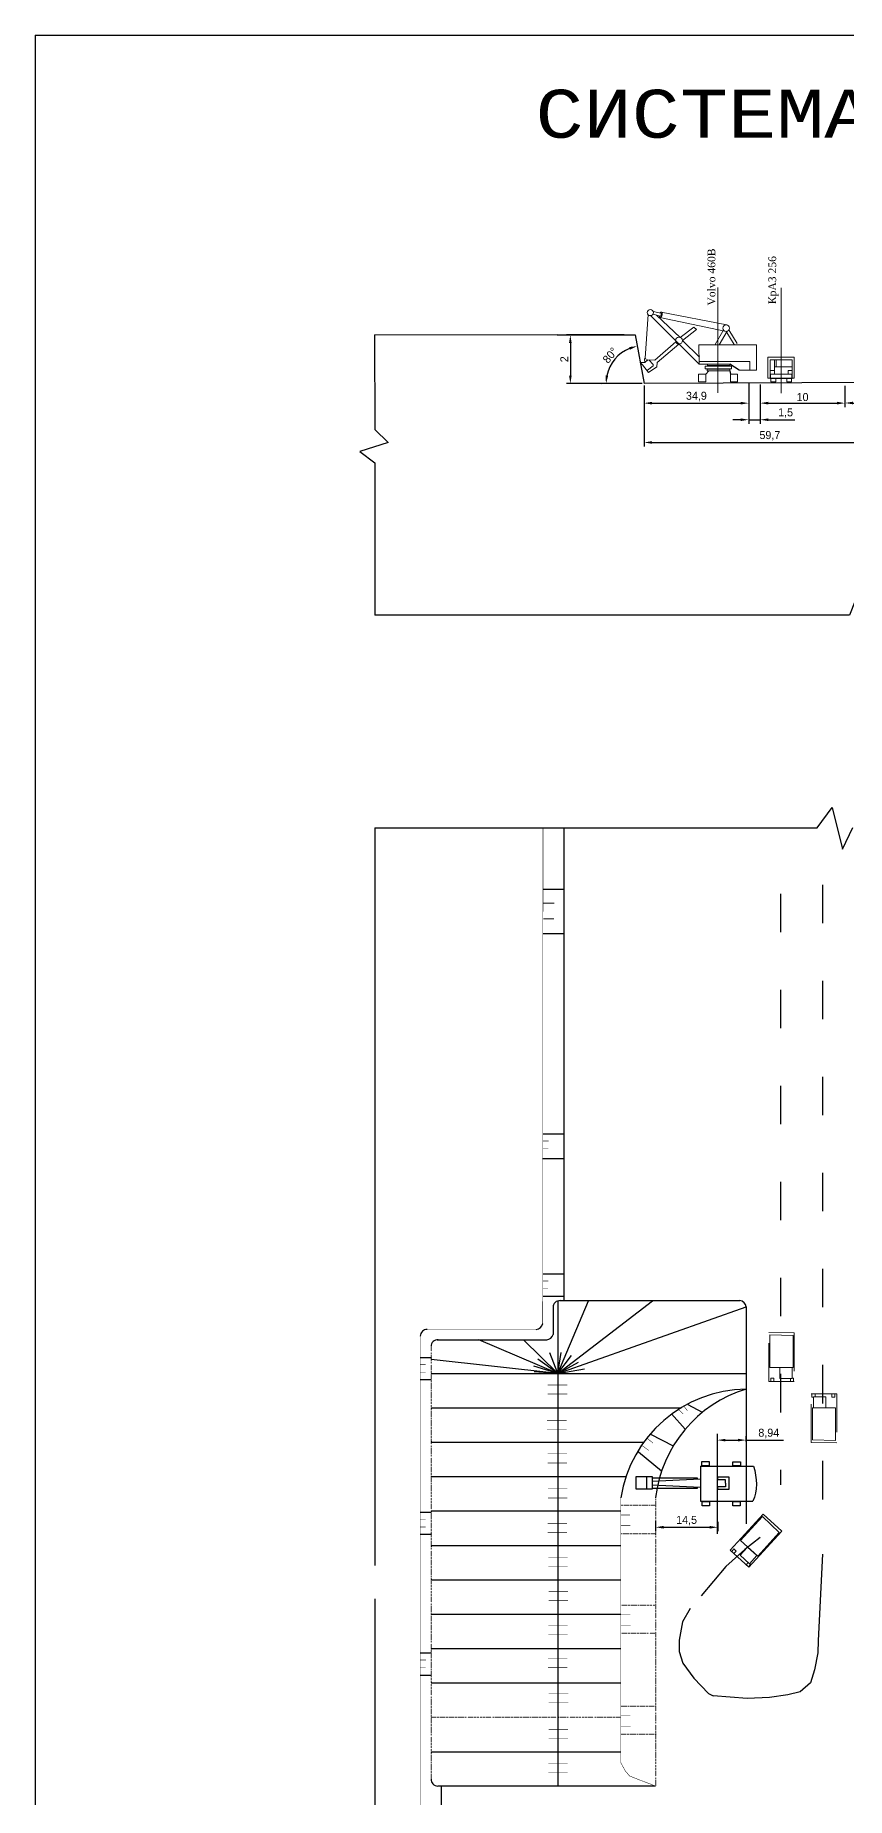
# Model space of a CAD drawing. Header units: millimetres. Extents: x 1846 to 3788, y 252 to 1083.
# Drawn here: x 2515 to 2768, y 533 to 1083 of the extents above; entities that cross this region are included whole.
import ezdxf

# ---------------------------------------------------------------- set-up
doc = ezdxf.new("R2010")
doc.units = ezdxf.units.MM
doc.linetypes.add('ACAD_ISO03W100', pattern=[30, 12, -18])
doc.linetypes.add('DOT', pattern=[0.25, 0, -0.25])
doc.styles.add('стиль2', font='isocteur.ttf')
doc.dimstyles.new('ISO-25', dxfattribs={"dimtxt": 2.5, "dimasz": 2.5, "dimexe": 1.25, "dimexo": 0.625, "dimtad": 1, "dimtxsty": 'Standard', "dimcen": 2.5, "dimadec": 0, "dimazin": 0, "dimtfac": 1, "dimtmove": 0, "dimatfit": 3, "dimfxl": 1, "dimarcsym": 0})

# ---------------------------------------------------------------- blocks, each defined once
blk = doc.blocks.new('*D159')
at = {"color": 0, "lineweight": -2}
blk.add_line((2704.39, 974.39), (2691.87, 974.35), dxfattribs=at)
blk.add_arc((2705.01, 974.4), 11.89, 112.3799, 168.1588, dxfattribs=at)
at = {"color": 0}
for points in [[(2700.37, 985.79), (2700.6, 984.99), (2702.88, 986.1)], [(2693.79, 976.8), (2692.96, 976.88), (2693.12, 974.35)]]:
    blk.add_solid(points, dxfattribs=at)
at = {"layer": 'Defpoints', "color": 0}
for p in [(2702.25, 989.58), (2697.86, 983.9), (2778.9, 974.69), (2705.01, 974.4), (2705.01, 974.4)]:
    blk.add_point(p, dxfattribs=at)
at = {"color": 0, "insert": (2694.43, 983.2), "char_height": 2.5, "attachment_point": 5, "rotation": 50.2693}
blk.add_mtext('80°', dxfattribs=at)
blk = doc.blocks.new('*D140')
at = {"color": 0, "lineweight": -2}
for p, q in [((2705.01, 973.77), (2705.01, 954.74)), ((2778.9, 974.06), (2778.9, 954.74)), ((2707.51, 955.99), (2776.4, 955.99))]:
    blk.add_line(p, q, dxfattribs=at)
at = {"color": 0}
for points in [[(2707.51, 956.4), (2707.51, 955.57), (2705.01, 955.99)], [(2776.4, 956.4), (2776.4, 955.57), (2778.9, 955.99)]]:
    blk.add_solid(points, dxfattribs=at)
at = {"layer": 'Defpoints', "color": 0}
for p in [(2778.9, 974.69), (2705.01, 974.4), (2778.9, 955.99)]:
    blk.add_point(p, dxfattribs=at)
at = {"color": 0, "insert": (2744.29, 958.07), "char_height": 2.5, "attachment_point": 5}
blk.add_mtext('59,7', dxfattribs=at)
blk = doc.blocks.new('*D141')
at = {"color": 0, "lineweight": -2}
for p, q in [((2705.01, 973.77), (2705.01, 967.02)), ((2737.68, 974.44), (2737.68, 967.02)), ((2707.51, 968.27), (2735.18, 968.27))]:
    blk.add_line(p, q, dxfattribs=at)
at = {"color": 0}
for points in [[(2707.51, 968.69), (2707.51, 967.85), (2705.01, 968.27)], [(2735.18, 968.69), (2735.18, 967.85), (2737.68, 968.27)]]:
    blk.add_solid(points, dxfattribs=at)
at = {"layer": 'Defpoints', "color": 0}
for p in [(2737.68, 975.06), (2705.01, 974.4), (2737.68, 968.27)]:
    blk.add_point(p, dxfattribs=at)
at = {"color": 0, "insert": (2721.35, 970.35), "char_height": 2.5, "attachment_point": 5}
blk.add_mtext('34,9', dxfattribs=at)
blk = doc.blocks.new('*D142')
at = {"color": 0, "lineweight": -2}
for p, q in [((2737.68, 974.06), (2737.68, 961.84)), ((2741.29, 974.06), (2741.29, 961.84)), ((2735.18, 963.09), (2732.68, 963.09)), ((2737.68, 963.09), (2741.29, 963.09)), ((2743.79, 963.09), (2752.12, 963.09))]:
    blk.add_line(p, q, dxfattribs=at)
at = {"color": 0}
for points in [[(2735.18, 963.51), (2735.18, 962.68), (2737.68, 963.09)], [(2743.79, 963.51), (2743.79, 962.68), (2741.29, 963.09)]]:
    blk.add_solid(points, dxfattribs=at)
at = {"layer": 'Defpoints', "color": 0}
for p in [(2737.68, 974.69), (2741.29, 974.69), (2741.29, 963.09)]:
    blk.add_point(p, dxfattribs=at)
at = {"color": 0, "insert": (2749.2, 965.18), "char_height": 2.5, "attachment_point": 5}
blk.add_mtext('1,5', dxfattribs=at)
blk = doc.blocks.new('*D143')
at = {"color": 0, "lineweight": -2}
for p, q in [((2741.29, 973.69), (2741.29, 967.03)), ((2767.73, 973.69), (2767.73, 967.03)), ((2743.79, 968.28), (2765.23, 968.28))]:
    blk.add_line(p, q, dxfattribs=at)
at = {"color": 0}
for points in [[(2743.79, 968.7), (2743.79, 967.86), (2741.29, 968.28)], [(2765.23, 968.7), (2765.23, 967.86), (2767.73, 968.28)]]:
    blk.add_solid(points, dxfattribs=at)
at = {"layer": 'Defpoints', "color": 0}
for p in [(2741.29, 974.31), (2767.73, 974.31), (2767.73, 968.28)]:
    blk.add_point(p, dxfattribs=at)
at = {"color": 0, "insert": (2754.51, 970.16), "char_height": 2.5, "attachment_point": 5}
blk.add_mtext('10', dxfattribs=at)
blk = doc.blocks.new('*D144')
at = {"color": 0, "lineweight": -2}
for p, q in [((2767.73, 973.31), (2767.73, 967.07)), ((2778.9, 974.06), (2778.9, 967.07)), ((2770.23, 968.32), (2776.4, 968.32))]:
    blk.add_line(p, q, dxfattribs=at)
at = {"color": 0}
for points in [[(2770.23, 968.74), (2770.23, 967.91), (2767.73, 968.32)], [(2776.4, 968.74), (2776.4, 967.91), (2778.9, 968.32)]]:
    blk.add_solid(points, dxfattribs=at)
at = {"layer": 'Defpoints', "color": 0}
for p in [(2778.9, 974.69), (2767.73, 973.94), (2778.9, 968.32)]:
    blk.add_point(p, dxfattribs=at)
at = {"color": 0, "insert": (2773.32, 970.41), "char_height": 2.5, "attachment_point": 5}
blk.add_mtext('4,5', dxfattribs=at)
blk = doc.blocks.new('*D154')
at = {"color": 0, "lineweight": -2}
for p, q in [((2698.78, 989.58), (2680.74, 989.58)), ((2681.99, 987.08), (2681.99, 976.9)), ((2704.39, 974.4), (2680.74, 974.4))]:
    blk.add_line(p, q, dxfattribs=at)
at = {"color": 0}
for points in [[(2681.57, 987.08), (2682.4, 987.08), (2681.99, 989.58)], [(2681.57, 976.9), (2682.4, 976.9), (2681.99, 974.4)]]:
    blk.add_solid(points, dxfattribs=at)
at = {"layer": 'Defpoints', "color": 0}
for p in [(2699.41, 989.58), (2681.99, 974.4), (2705.01, 974.4)]:
    blk.add_point(p, dxfattribs=at)
at = {"color": 0, "insert": (2680.11, 981.99), "char_height": 2.5, "attachment_point": 5, "rotation": 90}
blk.add_mtext('2', dxfattribs=at)
blk = doc.blocks.new('A$C09911825')
at = {"color": 7}
for p, q in [((6.34, 3.93), (11.56, 3.93)), ((6.34, 3.93), (6.34, 0.45)), ((1.01, 2.86), (1.01, 1.63)), ((1.56, 2.45), (6.35, 2.68)), ((1.56, 2.07), (6.35, 1.84)), ((1.57, 2.78), (6.02, 2.78)), ((1.58, 1.75), (6.05, 1.75)), ((6.02, 2.78), (6.02, 2.65)), ((6.05, 1.75), (6.05, 1.85)), ((8.8, 1.89), (8.02, 1.89)), ((8.02, 1.89), (8.02, 1.63)), ((8.03, 2.85), (9.15, 2.85)), ((8.03, 2.85), (8.03, 2.57)), ((8.8, 2.57), (8.03, 2.57)), ((8.8, 2.23), (8.8, 2.57)), ((8.8, 2.23), (8.8, 1.89)), ((9.15, 2.85), (9.15, 1.62)), ((6.34, 0.45), (11.49, 0.45)), ((9.15, 1.62), (8.02, 1.63))]:
    blk.add_line(p, q, dxfattribs=at)
for points in [[(6.47, 4.37), (7.2, 4.37), (7.2, 3.95), (6.47, 3.95)], [(9.54, 4.36), (10.27, 4.36), (10.27, 3.94), (9.54, 3.94)], [(0, 2.89), (1.57, 2.89), (1.57, 1.65), (0, 1.65)], [(6.5, 0.44), (7.23, 0.44), (7.23, 0.02), (6.5, 0.02)], [(9.52, 0.42), (10.25, 0.42), (10.25, 0), (9.52, 0)]]:
    blk.add_lwpolyline(points, close=True, dxfattribs=at)
blk.add_lwpolyline([(11.56, 3.93), (11.69, 3.48), (11.78, 3.03), (11.84, 2.58), (11.85, 2.13), (11.83, 1.69), (11.76, 1.26), (11.65, 0.85), (11.49, 0.45)], dxfattribs=at)
blk = doc.blocks.new('*D138')
at = {"color": 0, "lineweight": -2}
for p, q in [((2708.59, 618.83), (2708.59, 615.9)), ((2711.09, 617.15), (2725.5, 617.15)), ((2728, 618.83), (2728, 615.9))]:
    blk.add_line(p, q, dxfattribs=at)
at = {"color": 0}
for points in [[(2711.09, 617.56), (2711.09, 616.73), (2708.59, 617.15)], [(2725.5, 617.56), (2725.5, 616.73), (2728, 617.15)]]:
    blk.add_solid(points, dxfattribs=at)
at = {"layer": 'Defpoints', "color": 0}
for p in [(2708.59, 619.46), (2728, 619.46), (2728, 617.15)]:
    blk.add_point(p, dxfattribs=at)
at = {"color": 0, "insert": (2718.29, 619.23), "char_height": 2.5, "attachment_point": 5}
blk.add_mtext('14,5', dxfattribs=at)
blk = doc.blocks.new('*D139')
at = {"color": 0, "lineweight": -2}
for p, q in [((2727.93, 643.93), (2727.93, 645.62)), ((2730.43, 644.37), (2734.37, 644.37)), ((2736.87, 643.93), (2736.87, 645.62)), ((2736.87, 644.37), (2748.53, 644.37))]:
    blk.add_line(p, q, dxfattribs=at)
at = {"color": 0}
for points in [[(2730.43, 644.78), (2730.43, 643.95), (2727.93, 644.37)], [(2734.37, 644.78), (2734.37, 643.95), (2736.87, 644.37)]]:
    blk.add_solid(points, dxfattribs=at)
at = {"layer": 'Defpoints', "color": 0}
for p in [(2736.87, 644.37), (2727.93, 643.31), (2736.87, 643.31)]:
    blk.add_point(p, dxfattribs=at)
at = {"color": 0, "insert": (2743.95, 646.45), "char_height": 2.5, "attachment_point": 5}
blk.add_mtext('8,94', dxfattribs=at)

msp = doc.modelspace()

# ---------------------------------------------------------------- linework, layer by layer
at = {"color": 7, "lineweight": 9}
for p, q in [((2728.01, 971.455), (2728.01, 1004.42)), ((2747.828, 971.414), (2747.828, 1004.341)), ((2707.852, 996.915), (2710.294, 996.407)), ((2710.356, 996.7), (2730.841, 992.712)), ((2710.356, 996.7), (2730.841, 992.712)), ((2705.362, 982.278), (2706.264, 995.93)), ((2722.203, 980.467), (2707.042, 995.605)), ((2707.775, 996.052), (2710.16, 995.406)), ((2708.943, 995.732), (2716.303, 988.777)), ((2730.207, 990.709), (2709.899, 995.058)), ((2730.207, 990.709), (2709.899, 995.058)), ((2720.58, 992.04), (2716.325, 988.829)), ((2716.978, 987.802), (2721.361, 991.287)), ((2720.58, 992.04), (2721.361, 991.287)), ((2731.529, 991.138), (2734.083, 986.865)), ((2708.421, 981.661), (2714.962, 987.401)), ((2715.857, 986.73), (2709.142, 981.014)), ((2716.972, 987.857), (2722.281, 982.648)), ((2722.114, 986.539), (2722.203, 980.467)), ((2740.081, 986.539), (2722.114, 986.539)), ((2729.614, 990.723), (2727.252, 986.578)), ((2730.987, 990.723), (2728.433, 986.45)), ((2730.891, 990.373), (2733.093, 986.578)), ((2740.081, 978.605), (2740.081, 986.539)), ((2704.557, 980.249), (2703.835, 981.002)), ((2703.835, 981.002), (2705.247, 981.002)), ((2706.44, 977.897), (2704.557, 980.249)), ((2705.189, 982.089), (2705.266, 982.278)), ((2705.247, 981.002), (2705.189, 982.089)), ((2705.247, 981.002), (2706.22, 981.817)), ((2705.266, 982.278), (2705.31, 982.278)), ((2705.31, 982.278), (2705.494, 982.278)), ((2705.494, 982.278), (2705.87, 981.524)), ((2706.22, 981.817), (2708.421, 981.661)), ((2706.517, 981.796), (2707.853, 980.375)), ((2707.853, 980.375), (2707.853, 979.936)), ((2709.142, 981.014), (2708.983, 979.653)), ((2722.203, 981.309), (2738.084, 981.309)), ((2722.203, 980.467), (2732.051, 980.467)), ((2738.084, 981.309), (2738.084, 978.694)), ((2745.732, 981.785), (2745.732, 977.343)), ((2746.281, 981.8), (2746.281, 979.712)), ((2707.853, 979.936), (2706.063, 978.556)), ((2708.983, 979.653), (2706.44, 977.897)), ((2724.316, 977.317), (2725.271, 978.378)), ((2724.316, 977.317), (2725.271, 978.378)), ((2734.668, 978.605), (2740.081, 978.605)), ((2744.473, 978.483), (2745.806, 978.483)), ((2745.717, 979.668), (2751.278, 979.668)), ((2750.046, 977.441), (2750.046, 978.435)), ((2750.046, 978.435), (2751.278, 978.435))]:
    msp.add_line(p, q, dxfattribs=at)
for p, q in [((2734.668, 978.605), (2731.786, 980.476)), ((2731.755, 978.378), (2731.953, 977.357)), ((2620.928, 949.648), (2620.924, 902.097))]:
    msp.add_line(p, q)
at = {"color": 7, "linetype": 'ACAD_ISO03W100', "lineweight": 9}
for p, q in [((2743.98, 677.951), (2751.903, 677.88)), ((2743.98, 662.695), (2743.98, 677.951)), ((2744.329, 677.244), (2751.569, 677.032)), ((2744.329, 667.096), (2744.329, 677.244)), ((2751.903, 677.88), (2751.903, 662.695)), ((2751.569, 677.032), (2751.569, 667.096)), ((2751.569, 667.096), (2744.329, 667.096)), ((2747.355, 667.043), (2751.249, 667.043)), ((2747.355, 663.582), (2747.355, 667.043)), ((2751.249, 667.043), (2751.249, 663.582)), ((2751.894, 662.662), (2743.971, 662.662)), ((2745.542, 663.728), (2744.577, 663.728)), ((2744.577, 663.728), (2744.577, 662.723)), ((2744.577, 662.723), (2745.542, 662.723)), ((2745.542, 662.723), (2745.542, 663.728)), ((2751.249, 663.582), (2747.355, 663.582)), ((2750.741, 662.697), (2750.741, 663.581)), ((2751.708, 662.697), (2750.741, 662.697)), ((2751.253, 663.682), (2751.708, 663.682)), ((2751.708, 663.682), (2751.708, 662.697)), ((2757.23, 643.627), (2757.23, 658.812)), ((2757.23, 658.812), (2765.153, 658.812)), ((2757.425, 657.825), (2757.425, 658.81)), ((2757.425, 658.81), (2758.392, 658.81)), ((2757.881, 657.825), (2757.425, 657.825)), ((2757.884, 654.464), (2757.884, 657.925)), ((2757.884, 657.925), (2761.778, 657.925)), ((2758.392, 658.81), (2758.392, 657.926)), ((2761.778, 657.925), (2761.778, 654.464)), ((2764.557, 658.784), (2763.592, 658.784)), ((2763.592, 658.784), (2763.592, 657.779)), ((2763.592, 657.779), (2764.557, 657.779)), ((2764.557, 657.779), (2764.557, 658.784)), ((2765.153, 658.812), (2765.153, 643.556)), ((2757.564, 644.475), (2757.564, 654.411)), ((2757.564, 654.411), (2764.804, 654.411)), ((2761.778, 654.464), (2757.884, 654.464)), ((2764.804, 654.411), (2764.804, 644.263)), ((2764.804, 644.263), (2757.564, 644.475)), ((2765.153, 643.556), (2757.23, 643.627))]:
    msp.add_line(p, q, dxfattribs=at)
at = {"color": 7, "linetype": 'ByBlock', "lineweight": 9}
for p, q in [((2736.915, 605.448), (2737.51, 606.103)), ((2737.955, 605.833), (2738.292, 605.527)), ((2737.628, 604.797), (2736.913, 605.448)), ((2738.292, 605.527), (2737.628, 604.797))]:
    msp.add_line(p, q, dxfattribs=at)
at = {"color": 7}
for points in [[(2514.901, 1083.19), (2514.901, 1083.19), (2514.901, 252.19)], [(2514.901, 1083.19), (2514.901, 1083.19), (3083.901, 1083.19)], [(2620.852, 989.579), (2620.928, 960.016)], [(2677.888, 989.579), (2620.853, 989.531)], [(2677.888, 989.579), (2702.251, 989.576)], [(2702.251, 989.576), (2705.013, 974.397)], [(2778.904, 974.689), (2705.013, 974.397), (2705.013, 974.397)], [(2620.928, 960.016), (2625.103, 955.993), (2616.281, 953.207), (2620.928, 949.648)], [(2775.786, 902.108), (2772.85, 896.813), (2770.888, 906.499), (2769.171, 902.085), (2620.924, 902.097)], [(2759.103, 835.656), (2763.73, 842.001), (2766.937, 828.947), (2770.181, 835.679)], [(2620.924, 835.654), (2759.103, 835.656)], [(2620.924, 835.654), (2620.924, 605.185)], [(2679.962, 835.654), (2679.962, 687.948)], [(2673.532, 816.493), (2680.054, 816.493)], [(2673.532, 802.657), (2680.054, 802.657)], [(2673.436, 740.006), (2680.006, 740.006)], [(2673.331, 732.308), (2679.861, 732.308)], [(2673.361, 696.265), (2679.931, 696.265)], [(2673.361, 689.347), (2679.931, 689.347)], [(2678.086, 665.191), (2707.674, 687.895)], [(2678.086, 665.191), (2687.662, 687.895)], [(2678.086, 687.857), (2678.086, 536.26)], [(2678.086, 665.191), (2736.891, 685.95)], [(2678.612, 687.947), (2734.965, 687.945)], [(2736.891, 685.95), (2736.87, 660.33)], [(2640.392, 675.726), (2674.602, 675.726)], [(2678.086, 665.191), (2653.394, 675.727)], [(2678.086, 665.191), (2667.339, 675.727)], [(2678.086, 665.191), (2679.168, 671.71)], [(2635.104, 670.225), (2638.478, 670.225)], [(2678.086, 665.191), (2638.479, 669.53)], [(2678.086, 665.191), (2670.579, 667.416)], [(2678.086, 665.191), (2671.82, 669.611)], [(2678.086, 665.191), (2675.542, 671.614)], [(2678.086, 665.191), (2682.318, 670.756)], [(2678.086, 665.191), (2684.513, 668.752)], [(2678.086, 665.191), (2686.422, 666.653)], [(2635.104, 663.307), (2638.478, 663.307)], [(2638.542, 665.191), (2736.887, 665.191)], [(2678.086, 665.191), (2670.679, 665.651)], [(2678.086, 665.191), (2678.086, 665.191)], [(2678.086, 665.191), (2678.086, 665.191)], [(2718.64, 655.537), (2723.134, 653.07)], [(2736.93, 660.265), (2736.93, 618.224)], [(2638.542, 654.451), (2716.55, 654.451)], [(2713.617, 652.629), (2717.847, 647.784)], [(2707.008, 646.273), (2714.146, 642.574)], [(2727.954, 615.077), (2727.954, 646.314)], [(2638.535, 643.711), (2704.782, 643.711)], [(2703.307, 640.724), (2710.445, 634.821)], [(2638.535, 632.971), (2699.483, 632.971)], [(2638.481, 622.231), (2697.71, 622.231)], [(2635.098, 621.892), (2638.484, 621.892)], [(2635.098, 614.974), (2638.484, 614.974)], [(2638.531, 611.491), (2697.659, 611.491)], [(2760.771, 608.762), (2759.405, 581.787), (2759.244, 577.908), (2758.274, 572.574), (2756.98, 568.533), (2753.747, 565.786), (2749.867, 564.816), (2744.208, 564.008), (2737.222, 563.624), (2726.586, 564.493)], [(2638.508, 600.751), (2697.735, 600.751)], [(2620.924, 594.796), (2620.924, 346.16)], [(2638.508, 590.011), (2697.735, 590.011)], [(2719.43, 591.788), (2716.974, 587.564), (2715.992, 581.868), (2715.992, 578.332), (2717.072, 574.698), (2720.511, 569.983), (2725.09, 565.212), (2725.09, 565.212), (2726.586, 564.493), (2726.586, 564.493), (2726.586, 564.493), (2726.586, 564.493), (2726.586, 564.493)], [(2638.478, 579.271), (2697.735, 579.271)], [(2635.134, 577.874), (2638.483, 577.874)], [(2635.134, 570.956), (2638.473, 570.956)], [(2638.484, 568.531), (2697.735, 568.531)], [(2638.549, 547.051), (2697.755, 547.051)], [(2708.606, 536.239), (2640.587, 536.294)], [(2641.682, 536.293), (2641.682, 346.45)]]:
    msp.add_lwpolyline(points, dxfattribs=at)
at = {"color": 7, "lineweight": 9}
for points in [[(2710.041, 996.448), (2710.135, 996.57), (2710.22, 996.649), (2710.297, 996.691), (2710.365, 996.703), (2710.425, 996.69), (2710.477, 996.658), (2710.521, 996.615), (2710.558, 996.566), (2710.588, 996.515), (2710.611, 996.465), (2710.629, 996.414), (2710.641, 996.362), (2710.649, 996.308), (2710.654, 996.252), (2710.655, 996.194), (2710.654, 996.133), (2710.651, 996.068), (2710.646, 996.001), (2710.639, 995.931), (2710.629, 995.86), (2710.616, 995.788), (2710.599, 995.715), (2710.58, 995.641), (2710.556, 995.569), (2710.528, 995.497), (2710.497, 995.428), (2710.462, 995.361), (2710.425, 995.299), (2710.385, 995.241), (2710.343, 995.19), (2710.3, 995.145), (2710.255, 995.108), (2710.211, 995.08), (2710.166, 995.06), (2710.121, 995.047), (2710.078, 995.04), (2710.036, 995.038), (2709.996, 995.04), (2709.959, 995.045), (2709.924, 995.052), (2709.893, 995.061), (2709.865, 995.074), (2709.841, 995.096), (2709.822, 995.13), (2709.807, 995.179), (2709.796, 995.246), (2709.791, 995.336), (2709.79, 995.452)], [(2710.302, 996.403), (2710.345, 996.229), (2710.374, 996.093), (2710.387, 995.983), (2710.383, 995.887), (2710.36, 995.793), (2710.316, 995.689), (2710.249, 995.564), (2710.158, 995.407)]]:
    msp.add_lwpolyline(points, dxfattribs=at)
for points in [[(2724.778, 980.476), (2731.786, 980.476), (2731.786, 980.013), (2724.778, 980.013)], [(2743.611, 982.666), (2751.879, 982.666), (2751.879, 976.044), (2743.611, 976.044)], [(2744.345, 981.802), (2751.301, 981.802), (2751.301, 976.003), (2744.345, 976.003)], [(2722.039, 977.317), (2724.316, 977.317), (2724.316, 974.937), (2722.039, 974.937)], [(2724.099, 979.828), (2732.31, 979.828), (2732.31, 978.964), (2724.099, 978.964)], [(2724.747, 978.841), (2731.755, 978.841), (2731.755, 978.378), (2724.747, 978.378)], [(2724.747, 978.841), (2731.755, 978.841), (2731.755, 978.378), (2724.747, 978.378)], [(2731.953, 977.357), (2734.23, 977.357), (2734.23, 974.977), (2731.953, 974.977)], [(2744.473, 977.367), (2751.196, 977.367), (2751.172, 976.003), (2744.473, 976.003)], [(2744.616, 976.007), (2746.141, 976.007), (2746.141, 974.93), (2744.616, 974.93)], [(2749.552, 976.007), (2751.078, 976.007), (2751.078, 974.93), (2749.552, 974.93)]]:
    msp.add_lwpolyline(points, close=True, dxfattribs=at)
at = {"color": 7}
for points, const_width in [([(2673.365, 680.811), (2673.439, 835.654)], 0.15), ([(2673.532, 812.114), (2677.035, 812.114)], 0.3), ([(2673.532, 807.21), (2676.86, 807.21)], 0.3), ([(2673.436, 737.817), (2675.188, 737.817)], 0.15), ([(2673.436, 735.365), (2675.101, 735.365)], 0.15), ([(2673.361, 694.076), (2675.113, 694.076)], 0.15), ([(2673.361, 691.624), (2675.026, 691.624)], 0.15), ([(2635.102, 676.834), (2635.12, 677.046), (2635.165, 677.328), (2635.293, 677.675), (2635.473, 678.009), (2635.608, 678.189), (2635.827, 678.401), (2636.058, 678.581), (2636.347, 678.742), (2636.63, 678.851), (2636.984, 678.922), (2637.324, 678.941), (2637.581, 678.941)], 0.15), ([(2671.389, 678.943), (2637.324, 678.94)], 0.15), ([(2671.365, 678.942), (2671.537, 678.964), (2671.802, 679.014), (2672.002, 679.078), (2672.26, 679.207), (2672.475, 679.336), (2672.765, 679.587), (2672.916, 679.743), (2673.066, 679.979), (2673.202, 680.231), (2673.313, 680.547), (2673.363, 680.829), (2673.363, 680.829)], 0.15), ([(2635.102, 676.834), (2635.097, 346.45)], 0.15), ([(2635.104, 668.036), (2636.856, 668.036)], 0.15), ([(2635.104, 665.584), (2636.769, 665.584)], 0.15), ([(2674.91, 661.596), (2681.005, 661.596)], 0.15), ([(2674.917, 658.76), (2681.013, 658.76)], 0.15), ([(2697.729, 626.389), (2698.452, 629.791), (2699.157, 632.364), (2700.426, 635.852), (2701.906, 638.883), (2703.281, 641.35), (2705.043, 643.922), (2707.405, 646.777), (2709.943, 649.42), (2711.847, 651.102), (2714.666, 653.216), (2717.416, 654.943), (2720.377, 656.529), (2721.916, 657.18), (2723.369, 657.75), (2724.483, 658.144), (2725.923, 658.619), (2727.172, 658.999), (2728.897, 659.393), (2730.5, 659.705), (2731.926, 659.95), (2734.097, 660.194), (2735.645, 660.276), (2736.87, 660.33)], 0.15), ([(2674.694, 650.533), (2680.789, 650.533)], 0.15), ([(2715.82, 653.849), (2717.23, 652.528)], 0.15), ([(2717.406, 654.995), (2718.552, 653.585)], 0.15), ([(2674.701, 647.696), (2680.797, 647.696)], 0.15), ([(2705.951, 644.952), (2707.801, 643.454)], 0.15), ([(2674.856, 640.063), (2680.951, 640.063)], 0.15), ([(2704.365, 642.662), (2706.48, 641.164)], 0.15), ([(2674.863, 637.227), (2680.959, 637.227)], 0.15), ([(2674.964, 629.132), (2681.059, 629.132)], 0.15), ([(2674.971, 626.296), (2681.066, 626.296)], 0.15), ([(2697.729, 626.389), (2697.729, 543.659)], 0.15), ([(2635.098, 619.703), (2636.85, 619.703)], 0.15), ([(2635.098, 617.251), (2636.762, 617.251)], 0.15), ([(2674.856, 618.285), (2680.951, 618.285)], 0.15), ([(2674.863, 615.448), (2680.959, 615.448)], 0.15), ([(2675.072, 607.731), (2681.167, 607.731)], 0.15), ([(2675.079, 604.895), (2681.174, 604.895)], 0.15), ([(2675.18, 597.154), (2681.275, 597.154)], 0.15), ([(2675.187, 594.317), (2681.282, 594.317)], 0.15), ([(2675.072, 586.36), (2681.167, 586.36)], 0.15), ([(2675.079, 583.524), (2681.174, 583.524)], 0.15), ([(2635.134, 575.685), (2636.886, 575.685)], 0.15), ([(2635.134, 573.233), (2636.799, 573.233)], 0.15), ([(2674.964, 576.125), (2681.059, 576.125)], 0.15), ([(2674.971, 573.288), (2681.066, 573.288)], 0.15), ([(2675.234, 565.223), (2681.329, 565.223)], 0.15), ([(2675.241, 562.387), (2681.336, 562.387)], 0.15), ([(2675.18, 554.022), (2681.275, 554.022)], 0.15), ([(2675.187, 551.185), (2681.282, 551.185)], 0.15), ([(2675.064, 543.261), (2681.159, 543.261)], 0.15), ([(2675.072, 540.425), (2681.167, 540.425)], 0.15), ([(2697.729, 543.659), (2699.114, 541.088), (2700.451, 539.483), (2703.795, 538.146), (2707.005, 536.943), (2708.606, 536.239)], 0.15)]:
    msp.add_lwpolyline(points, dxfattribs=dict(at, const_width=const_width))
at = {"color": 7, "linetype": 'ACAD_ISO03W100'}
for points in [[(2747.578, 815.038), (2747.578, 630.389)], [(2760.771, 817.847), (2760.771, 608.762)], [(2676.577, 685.897), (2676.577, 677.401)], [(2741.23, 613.946), (2741.23, 613.946), (2736.516, 610.176), (2730.529, 604.935), (2719.43, 591.788)]]:
    msp.add_lwpolyline(points, dxfattribs=at)
at = {"color": 7, "linetype": 'DOT'}
for points in [[(2638.486, 673.743), (2638.481, 538.516)], [(2697.729, 624.036), (2708.606, 624.04)], [(2708.606, 626.393), (2708.606, 536.239)], [(2697.738, 615.244), (2708.652, 615.244)], [(2697.794, 592.847), (2708.671, 592.851)], [(2697.803, 584.055), (2708.717, 584.055)], [(2638.521, 557.791), (2697.718, 557.791)], [(2697.823, 561.311), (2708.7, 561.315)], [(2697.833, 552.52), (2708.746, 552.52)]]:
    msp.add_lwpolyline(points, dxfattribs=at)
at = {"color": 7, "linetype": 'DOT', "const_width": 0.15}
for points in [[(2697.754, 620.998), (2700.631, 620.998)], [(2697.754, 617.73), (2700.762, 617.73)], [(2697.819, 589.809), (2700.696, 589.809)], [(2697.819, 586.541), (2700.827, 586.541)], [(2697.848, 558.274), (2700.725, 558.274)], [(2697.848, 555.005), (2700.856, 555.005)]]:
    msp.add_lwpolyline(points, dxfattribs=at)
at = {"color": 7, "linetype": 'ByBlock', "lineweight": 9}
for points in [[(2742.176, 621.282), (2747.99, 615.9), (2737.773, 604.665), (2731.912, 609.995)], [(2741.958, 620.524), (2747.171, 615.497), (2740.487, 608.146), (2735.131, 613.016)], [(2732.372, 609.615), (2733.086, 608.966), (2733.762, 609.709), (2733.048, 610.358)], [(2737.333, 610.942), (2740.214, 608.322), (2737.886, 605.761), (2735.005, 608.381)]]:
    msp.add_lwpolyline(points, close=True, dxfattribs=at)
at = {"color": 7, "lineweight": 9}
for centre, radius in [((2706.963, 996.559), 0.958), ((2730.633, 991.716), 1.012), ((2715.906, 987.808), 1.058)]:
    msp.add_circle(centre, radius, dxfattribs=at)
at = {"color": 7}
for centre, radius, start, end in [((2678.704, 685.82), 2.128, 87.46452, 179.21986), ((2734.719, 685.781), 2.178, 4.45387, 83.53409), ((2671.21, 681.111), 2.175, 273.71985, 352.07831), ((2674.45, 677.908), 2.187, 273.98468, 346.68376), ((2640.623, 673.596), 2.143, 87.86804, 179.05822), ((2737.565, 619.989), 40.347, 90.9877, 170.87248), ((2748.77, 621.681), 40.439, 107.11445, 173.30919), ((2640.623, 538.436), 2.143, 177.86804, 269.05822)]:
    msp.add_arc(centre, radius, start, end, dxfattribs=at)
at = {"color": 7, "lineweight": 25}
msp.add_arc((2637.244, 676.798), 2.143, 87.86804, 179.05822, dxfattribs=at)

# ---------------------------------------------------------------- block references
at = {"color": 7, "linetype": 'ByBlock', "lineweight": 9, "xscale": 3.168000000000347, "yscale": 3.16800000000012, "zscale": 3.168000000000045}
msp.add_blockref('A$C09911825', (2702.534, 623.823), dxfattribs=at)

# ---------------------------------------------------------------- texts
at = {"lineweight": 30, "insert": (2671.095, 1066.177), "char_height": 15, "width": 662.7038, "attachment_point": 1, "style": 'стиль2'}
msp.add_mtext('{\\fISOCTEUR|b0|i0|c204|p49;СИСТЕМА РОЗРОБКИ}', dxfattribs=at)
at = {"color": 7, "lineweight": 9, "char_height": 2.4024, "attachment_point": 1, "rotation": 90}
for s, insert, width in [('{\\fTimes New Roman|b0|i0|c0|p18;Volvo 460B}', (2724.848, 998.75), 30.30386), ('{\\fTimes New Roman|b0|i0|c204|p18;\\C256;КрАЗ 256}', (2743.851, 999.194), 17.73487)]:
    msp.add_mtext(s, dxfattribs=dict(at, insert=insert, width=width))

# ---------------------------------------------------------------- dimensions: what is measured, and where the dimension line sits
at = {"color": 7}
dim = msp.add_linear_dim(base=(2681.987, 974.397), p1=(2699.408, 989.577), p2=(2705.013, 974.397), angle=90, text='2', dimstyle='ISO-25', dxfattribs=at)
dim.commit()
dim.dimension.update_dxf_attribs({"geometry": '*D154', "text_midpoint": (2680.112, 981.987)})
dim = msp.add_angular_dim_2l(base=(2697.865, 983.9), line1=((2702.251, 989.576), (2705.013, 974.397)), line2=((2778.904, 974.689), (2705.013, 974.397)), dimstyle='ISO-25', dxfattribs=at)
dim.commit()
dim.dimension.update_dxf_attribs({"geometry": '*D159', "text_midpoint": (2694.426, 983.197)})
for base, p2, text, picture, middle in [((2737.68, 968.271), (2737.68, 975.064), '34,9', '*D141', (2721.347, 968.271)), ((2778.904, 955.986), (2778.904, 974.689), '59,7', '*D140', (2744.285, 955.986))]:
    dim = msp.add_linear_dim(base=base, p1=(2705.013, 974.397), p2=p2, text=text, dimstyle='ISO-25', dxfattribs=at)
    dim.commit()
    dim.dimension.update_dxf_attribs({"geometry": picture, "text_midpoint": middle, "dimtype": 160})
for base, p1, p2, text, picture, middle in [((2741.285, 963.094), (2737.68, 974.689), (2741.285, 974.689), '1,5', '*D142', (2749.202, 965.177)), ((2778.904, 968.322), (2767.727, 973.939), (2778.904, 974.689), '4,5', '*D144', (2773.316, 970.405)), ((2767.727, 968.281), (2741.285, 974.314), (2767.727, 974.314), '10', '*D143', (2754.506, 970.156)), ((2727.996, 617.146), (2708.587, 619.456), (2727.996, 619.456), '14,5', '*D138', (2718.292, 619.229))]:
    dim = msp.add_linear_dim(base=base, p1=p1, p2=p2, text=text, dimstyle='ISO-25', dxfattribs=at)
    dim.commit()
    dim.dimension.update_dxf_attribs({"geometry": picture, "text_midpoint": middle})
dim = msp.add_linear_dim(base=(2736.868, 644.368), p1=(2727.929, 643.307), p2=(2736.868, 643.307), dimstyle='ISO-25', dxfattribs=at)
dim.commit()
dim.dimension.update_dxf_attribs({"geometry": '*D139', "text_midpoint": (2743.951, 646.451)})

doc.saveas('drawing.dxf')
